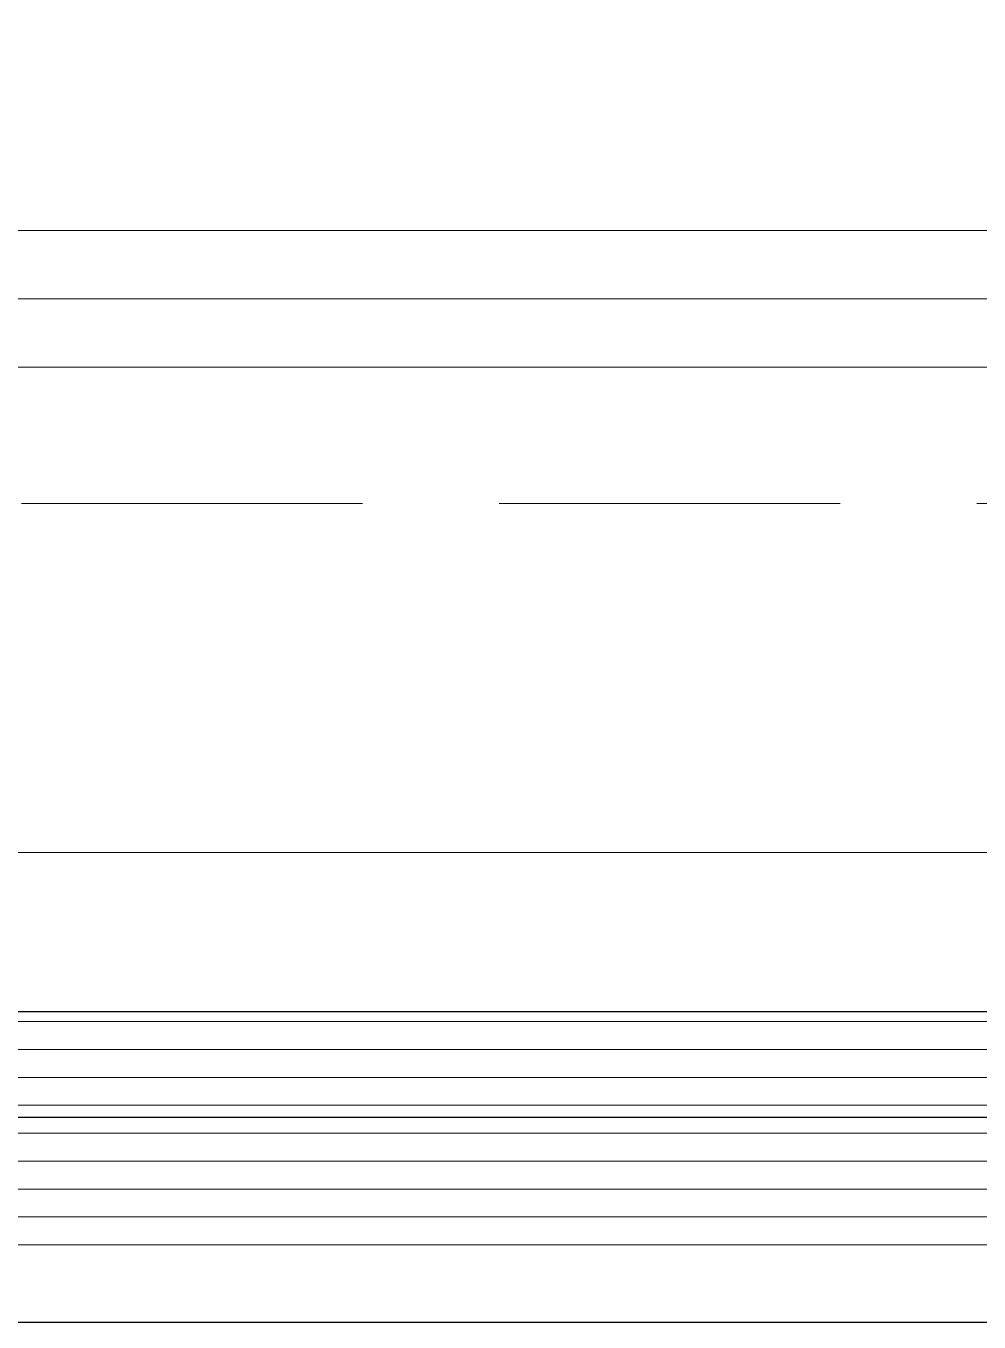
# Model space of a CAD drawing. Extents: x -518115 to 1124316, y -209821 to 1628073.
# Drawn here: x 859970 to 860668, y 517540 to 518490 of the extents above; entities that cross this region are included whole.
import ezdxf

# ---------------------------------------------------------------- set-up
doc = ezdxf.new("R2010")
doc.units = 0
doc.header["$LTSCALE"] = 1000
doc.header["$MEASUREMENT"] = 0
doc.linetypes.add('DASH', pattern=[0.35, 0.25, -0.1])
doc.linetypes.add('DOTE', pattern=[2.42, 2, -0.2, 0.02, -0.2])
for name, color, linetype, lineweight in [('DOTE', 19, 'DOTE', 9), ('平面-栏杆', 135, 'Continuous', 15), ('平面-看线', 45, 'Continuous', 15), ('平面-空调预留孔', 173, 'Continuous', 15)]:
    doc.layers.add(name, color=color, linetype=linetype, lineweight=lineweight)
doc.layers.add('看线', color=251, linetype='Continuous')

# ---------------------------------------------------------------- blocks, each defined once
blk = doc.blocks.new('GDGDGDSDA')
at = {"layer": 'DOTE', "linetype": 'DOTE', "ltscale": 0.3}
blk.add_line((471334.82, 361558.33), (417334.82, 361558.33), dxfattribs=at)
blk = doc.blocks.new('gdgdgdrgdfsfs')
at = {"layer": '平面-空调预留孔'}
for p, q in [((703030.02, 763961.62), (701455.02, 763961.62)), ((703023.86, 763845.19), (701461.18, 763845.19)), ((703023.86, 763844.89), (701461.18, 763844.89)), ((703023.86, 763837.79), (701461.18, 763837.79)), ((703026.17, 763817.33), (701458.87, 763817.33)), ((703026.17, 763796.87), (701458.87, 763796.87)), ((703026.17, 763776.42), (701458.87, 763776.42)), ((703026.17, 763755.96), (701458.87, 763755.96)), ((703026.17, 763735.5), (701458.87, 763735.5)), ((703026.17, 763715.04), (701458.87, 763715.04)), ((703026.17, 763694.59), (701458.87, 763694.59)), ((703026.17, 763674.13), (701458.87, 763674.13))]:
    blk.add_line(p, q, dxfattribs=at)

msp = doc.modelspace()

# ---------------------------------------------------------------- linework, layer by layer
at = {"layer": '平面-栏杆'}
for points in [[(861266.58, 518290.45), (856616.58, 518290.45)], [(861266.58, 518240.45), (856616.58, 518240.45)]]:
    msp.add_lwpolyline(points, dxfattribs=at)
at = {"layer": '平面-看线'}
msp.add_lwpolyline([(861266.58, 518340.45), (856616.58, 518340.45)], dxfattribs=at)
at = {"layer": '平面-看线', "linetype": 'DASH'}
msp.add_lwpolyline([(861266.58, 518140.45), (856616.58, 518140.45)], dxfattribs=at)
at = {"layer": '看线', "color": 201}
msp.add_lwpolyline([(875516.58, 519190.45), (875516.59, 517690.45), (855316.58, 517690.45), (855316.58, 519190.45), (852916.58, 519190.45)], dxfattribs=at)
at = {"layer": '看线', "color": 202, "ltscale": 0.5}
msp.add_lwpolyline([(859266.58, 517690.45), (859266.58, 517540.45), (861266.58, 517540.45), (861266.58, 517690.45)], dxfattribs=at)

# ---------------------------------------------------------------- block references
msp.add_blockref('GDGDGDSDA', (408581.76, 156682.12))
at = {"layer": '平面-空调预留孔', "xscale": -1}
msp.add_blockref('gdgdgdrgdfsfs', (1562509.1, -246077.11), dxfattribs=at)

doc.saveas('drawing.dxf')
